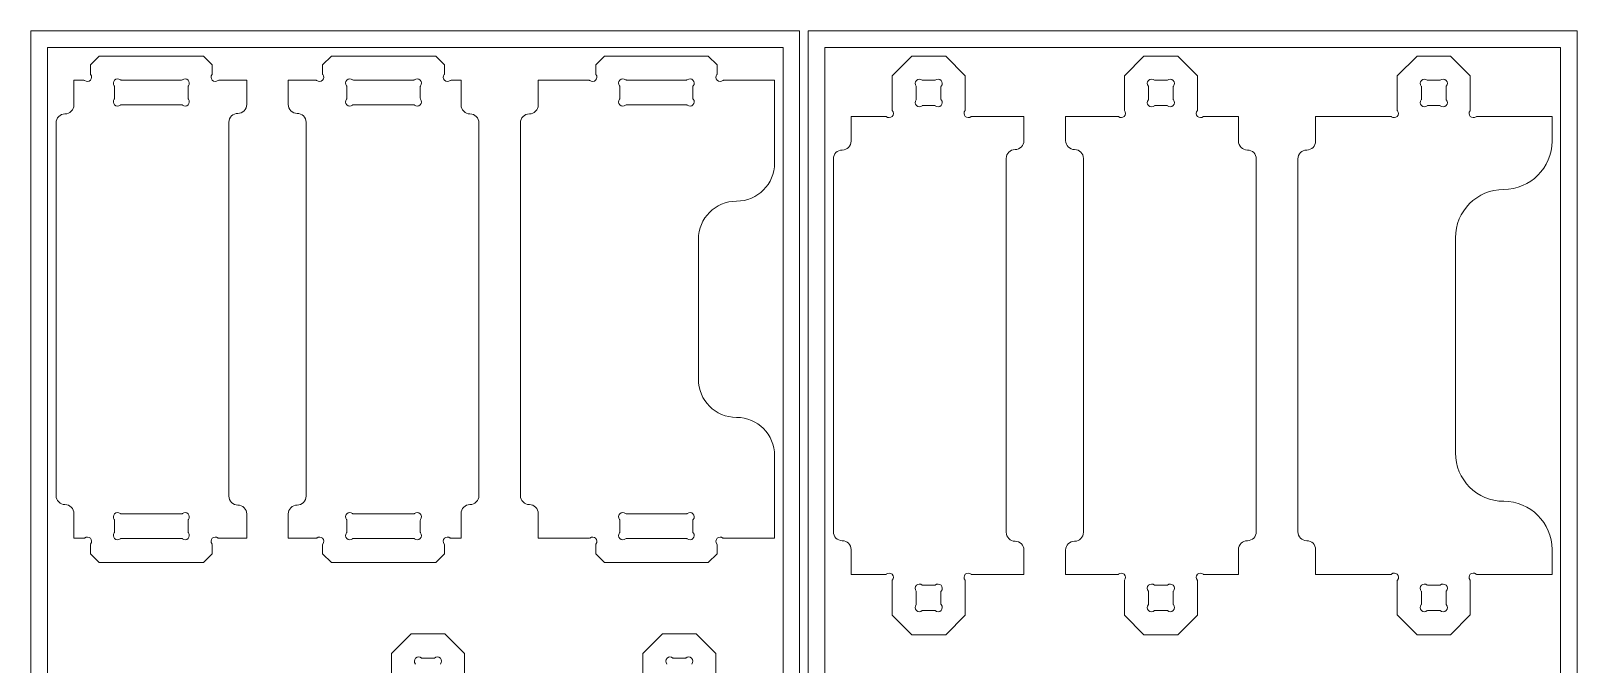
# Model space of a CAD drawing. Header units: millimetres. Extents: x 0 to 2440, y 0 to 1220.
# Drawn here: x 0 to 1217, y 722 to 1220 of the extents above; entities that cross this region are included whole.
import ezdxf

# ---------------------------------------------------------------- set-up
doc = ezdxf.new("R2010")
doc.units = ezdxf.units.MM

msp = doc.modelspace()

# ---------------------------------------------------------------- linework, layer by layer
at = {"color": 7, "linetype": 'Continuous', "lineweight": 15}
for p, q in [((604.9, 1220), (0, 1220)), ((0, 1220), (0, 0)), ((604.9, 0), (604.9, 1220)), ((1216.6, 1220), (611.7, 1220)), ((611.7, 1220), (611.7, 0)), ((1216.6, 0), (1216.6, 1220)), ((591.9, 1207), (13, 1207)), ((13, 1207), (13, 13)), ((591.9, 13), (591.9, 1207)), ((1203.6, 1207), (624.7, 1207)), ((624.7, 1207), (624.7, 13)), ((1203.6, 13), (1203.6, 1207)), ((46.8, 1193.3), (53.8, 1200.3)), ((46.8, 1186.3), (46.8, 1193.3)), ((53.8, 1200.3), (135.8, 1200.3)), ((135.8, 1200.3), (142.7, 1193.3)), ((142.7, 1193.3), (142.7, 1186.3)), ((236.5, 1200.3), (229.5, 1193.3)), ((229.5, 1193.3), (229.5, 1186.3)), ((318.5, 1200.3), (236.5, 1200.3)), ((325.4, 1193.3), (318.5, 1200.3)), ((325.4, 1186.3), (325.4, 1193.3)), ((444.4, 1193.3), (451.4, 1200.3)), ((444.4, 1186.3), (444.4, 1193.3)), ((451.4, 1200.3), (533, 1200.3)), ((533, 1200.3), (540, 1193.3)), ((540, 1193.3), (540, 1186.3)), ((677.7, 1184.8), (693.1, 1200.3)), ((693.1, 1200.3), (719.8, 1200.3)), ((719.8, 1200.3), (735.2, 1184.8)), ((875.8, 1200.3), (860.4, 1184.8)), ((902.5, 1200.3), (875.8, 1200.3)), ((917.9, 1184.8), (902.5, 1200.3)), ((1075.1, 1184.6), (1090.8, 1200.3)), ((1090.8, 1200.3), (1117, 1200.3)), ((1117, 1200.3), (1132.6, 1184.6)), ((33.8, 1181.2), (41.7, 1181.2)), ((33.8, 1161.8), (33.8, 1181.2)), ((71, 1181.4), (118.6, 1181.4)), ((147.8, 1181.2), (169.8, 1181.2)), ((169.8, 1181.2), (169.8, 1162.2)), ((224.4, 1181.2), (202.5, 1181.2)), ((202.5, 1181.2), (202.5, 1162.2)), ((301.3, 1181.4), (253.7, 1181.4)), ((338.5, 1181.2), (330.6, 1181.2)), ((338.5, 1161.8), (338.5, 1181.2)), ((399.2, 1181.2), (439.3, 1181.2)), ((399.2, 1161.8), (399.2, 1181.2)), ((468.6, 1181.4), (515.8, 1181.4)), ((545.1, 1181.2), (585.2, 1181.2)), ((585.2, 1181.2), (585.2, 1116.2)), ((677.7, 1157.7), (677.7, 1184.8)), ((701.6, 1181.2), (711.2, 1181.2)), ((735.2, 1184.8), (735.2, 1157.7)), ((860.4, 1184.8), (860.4, 1157.7)), ((894, 1181.2), (884.4, 1181.2)), ((917.9, 1157.7), (917.9, 1184.8)), ((1075.1, 1157.9), (1075.1, 1184.6)), ((1099.1, 1181.2), (1108.7, 1181.2)), ((1132.6, 1184.6), (1132.6, 1157.9)), ((65.8, 1167.1), (65.8, 1176.3)), ((123.7, 1176.3), (123.7, 1167.1)), ((248.6, 1176.3), (248.6, 1167.1)), ((306.4, 1167.1), (306.4, 1176.3)), ((463.4, 1167.1), (463.4, 1176.3)), ((520.9, 1176.3), (520.9, 1167.1)), ((696.7, 1166.2), (696.7, 1176.3)), ((716.1, 1176.3), (716.1, 1166.2)), ((879.5, 1176.3), (879.5, 1166.2)), ((898.9, 1166.2), (898.9, 1176.3)), ((1094.2, 1166.2), (1094.2, 1176.3)), ((1113.6, 1176.3), (1113.6, 1166.2)), ((118.6, 1162), (71, 1162)), ((253.7, 1162), (301.3, 1162)), ((515.8, 1162), (468.6, 1162)), ((711.2, 1161.4), (701.6, 1161.4)), ((884.4, 1161.4), (894, 1161.4)), ((1108.7, 1161.4), (1099.1, 1161.4)), ((19.8, 1147.8), (19.8, 854.7)), ((155.8, 854.3), (155.8, 1148.2)), ((216.5, 1148.2), (216.5, 854.3)), ((352.5, 854.7), (352.5, 1147.8)), ((385.2, 1147.8), (385.2, 854.7)), ((645.4, 1152.8), (672.8, 1152.8)), ((645.4, 1133.4), (645.4, 1152.8)), ((740.1, 1152.8), (781.4, 1152.8)), ((781.4, 1152.8), (781.4, 1133.8)), ((855.5, 1152.8), (814.2, 1152.8)), ((814.2, 1152.8), (814.2, 1133.8)), ((950.2, 1152.8), (922.8, 1152.8)), ((950.2, 1133.4), (950.2, 1152.8)), ((1010.9, 1152.8), (1070, 1152.8)), ((1010.9, 1133.4), (1010.9, 1152.8)), ((1137.7, 1152.8), (1196.9, 1152.8)), ((1196.9, 1152.8), (1196.9, 1133.4)), ((631.4, 1119.4), (631.4, 826.3)), ((767.4, 825.9), (767.4, 1119.8)), ((828.2, 1119.8), (828.2, 825.9)), ((964.2, 826.3), (964.2, 1119.4)), ((996.9, 1119.4), (996.9, 826.3)), ((525.2, 946.2), (525.2, 1056.2)), ((1120.9, 888.3), (1120.9, 1057.4)), ((585.2, 821.2), (585.2, 886.2)), ((33.8, 840.7), (33.8, 821.2)), ((118.6, 840.4), (71, 840.4)), ((169.8, 821.2), (169.8, 840.3)), ((202.5, 821.2), (202.5, 840.3)), ((253.7, 840.4), (301.3, 840.4)), ((338.5, 840.7), (338.5, 821.2)), ((399.2, 840.7), (399.2, 821.2)), ((515.8, 840.4), (468.6, 840.4)), ((65.8, 835.3), (65.8, 826.1)), ((123.7, 826.1), (123.7, 835.3)), ((248.6, 826.1), (248.6, 835.3)), ((306.4, 835.3), (306.4, 826.1)), ((463.4, 835.3), (463.4, 826.1)), ((520.9, 826.1), (520.9, 835.3)), ((33.8, 821.2), (41.7, 821.2)), ((46.8, 816.1), (46.8, 809.1)), ((71, 821), (118.6, 821)), ((142.7, 809.1), (142.7, 816.1)), ((147.8, 821.2), (169.8, 821.2)), ((224.4, 821.2), (202.5, 821.2)), ((229.5, 809.1), (229.5, 816.1)), ((301.3, 821), (253.7, 821)), ((325.4, 816.1), (325.4, 809.1)), ((338.5, 821.2), (330.6, 821.2)), ((399.2, 821.2), (439.3, 821.2)), ((444.4, 816.1), (444.4, 809.1)), ((468.6, 821), (515.8, 821)), ((540, 809.1), (540, 816.1)), ((545.1, 821.2), (585.2, 821.2)), ((46.8, 809.1), (53.8, 802.2)), ((135.8, 802.2), (142.7, 809.1)), ((236.5, 802.2), (229.5, 809.1)), ((325.4, 809.1), (318.5, 802.2)), ((444.4, 809.1), (451.4, 802.2)), ((533, 802.2), (540, 809.1)), ((645.4, 812.3), (645.4, 792.8)), ((781.4, 792.8), (781.4, 811.9)), ((814.2, 792.8), (814.2, 811.9)), ((950.2, 812.3), (950.2, 792.8)), ((1010.9, 812.3), (1010.9, 792.8)), ((1196.9, 792.8), (1196.9, 812.3)), ((53.8, 802.2), (135.8, 802.2)), ((318.5, 802.2), (236.5, 802.2)), ((451.4, 802.2), (533, 802.2)), ((645.4, 792.8), (672.8, 792.8)), ((740.1, 792.8), (781.4, 792.8)), ((855.5, 792.8), (814.2, 792.8)), ((950.2, 792.8), (922.8, 792.8)), ((1010.9, 792.8), (1070, 792.8)), ((1137.7, 792.8), (1196.9, 792.8)), ((677.7, 787.9), (677.7, 760.8)), ((696.7, 779.4), (696.7, 769.3)), ((711.2, 784.3), (701.6, 784.3)), ((716.1, 769.3), (716.1, 779.4)), ((735.2, 760.8), (735.2, 787.9)), ((860.4, 760.8), (860.4, 787.9)), ((879.5, 769.3), (879.5, 779.4)), ((884.4, 784.3), (894, 784.3)), ((898.9, 779.4), (898.9, 769.3)), ((917.9, 787.9), (917.9, 760.8)), ((1075.1, 787.7), (1075.1, 761)), ((1094.2, 779.4), (1094.2, 769.3)), ((1108.7, 784.3), (1099.1, 784.3)), ((1113.6, 769.3), (1113.6, 779.4)), ((1132.6, 761), (1132.6, 787.7)), ((677.7, 760.8), (693.1, 745.4)), ((701.6, 764.5), (711.2, 764.5)), ((719.8, 745.4), (735.2, 760.8)), ((875.8, 745.4), (860.4, 760.8)), ((894, 764.5), (884.4, 764.5)), ((917.9, 760.8), (902.5, 745.4)), ((1075.1, 761), (1090.8, 745.4)), ((1099.1, 764.5), (1108.7, 764.5)), ((1117, 745.4), (1132.6, 761)), ((283.7, 730.6), (299.1, 746)), ((299.1, 746), (325.8, 746)), ((325.8, 746), (341.2, 730.6)), ((481.4, 730.6), (496.9, 746)), ((496.9, 746), (523.5, 746)), ((523.5, 746), (538.9, 730.6)), ((693.1, 745.4), (719.8, 745.4)), ((902.5, 745.4), (875.8, 745.4)), ((1090.8, 745.4), (1117, 745.4)), ((283.7, 703.5), (283.7, 730.6)), ((341.2, 730.6), (341.2, 703.5)), ((481.4, 703.5), (481.4, 730.6)), ((538.9, 730.6), (538.9, 703.5)), ((307.7, 727), (317.3, 727)), ((505.4, 727), (515, 727))]:
    msp.add_line(p, q, dxfattribs=at)
for centre, radius, start, end in [((41.7, 1180.2), 1, 50.7612, 90), ((41.7, 1180.2), 1, 50.7612, 90), ((44.4, 1183.6), 3.35, 230.7612, 39.2388), ((44.4, 1183.6), 3.35, 230.7612, 39.2388), ((47.8, 1186.3), 1, 180, 219.2388), ((47.8, 1186.3), 1, 180, 219.2388), ((68.2, 1179), 3.35, 50.7612, 219.2388), ((68.2, 1179), 3.35, 50.7612, 219.2388), ((71, 1182.4), 1, 230.7612, 270), ((71, 1182.4), 1, 230.7612, 270), ((118.6, 1182.4), 1, 270, 309.2388), ((118.6, 1182.4), 1, 270, 309.2388), ((121.3, 1179), 3.35, 320.7612, 129.2388), ((121.3, 1179), 3.35, 320.7612, 129.2388), ((145.1, 1183.6), 3.35, 140.7612, 309.2388), ((145.1, 1183.6), 3.35, 140.7612, 309.2388), ((141.7, 1186.3), 1, 320.7612, 0), ((141.7, 1186.3), 1, 320.7612, 0), ((147.8, 1180.2), 1, 90, 129.2388), ((147.8, 1180.2), 1, 90, 129.2388), ((224.4, 1180.2), 1, 50.7612, 90), ((224.4, 1180.2), 1, 50.7612, 90), ((227.1, 1183.6), 3.35, 230.7612, 39.2388), ((227.1, 1183.6), 3.35, 230.7612, 39.2388), ((230.5, 1186.3), 1, 180, 219.2388), ((230.5, 1186.3), 1, 180, 219.2388), ((250.9, 1179), 3.35, 50.7612, 219.2388), ((250.9, 1179), 3.35, 50.7612, 219.2388), ((253.7, 1182.4), 1, 230.7612, 270), ((253.7, 1182.4), 1, 230.7612, 270), ((301.3, 1182.4), 1, 270, 309.2388), ((301.3, 1182.4), 1, 270, 309.2388), ((304, 1179), 3.35, 320.7612, 129.2388), ((304, 1179), 3.35, 320.7612, 129.2388), ((327.8, 1183.6), 3.35, 140.7612, 309.2388), ((327.8, 1183.6), 3.35, 140.7612, 309.2388), ((324.4, 1186.3), 1, 320.7612, 0), ((324.4, 1186.3), 1, 320.7612, 0), ((330.6, 1180.2), 1, 90, 129.2388), ((330.6, 1180.2), 1, 90, 129.2388), ((439.3, 1180.2), 1, 50.7612, 90), ((439.3, 1180.2), 1, 50.7612, 90), ((442, 1183.6), 3.35, 230.7612, 39.2388), ((442, 1183.6), 3.35, 230.7612, 39.2388), ((445.4, 1186.3), 1, 180, 219.2388), ((445.4, 1186.3), 1, 180, 219.2388), ((465.8, 1179), 3.35, 50.7612, 219.2388), ((465.8, 1179), 3.35, 50.7612, 219.2388), ((468.6, 1182.4), 1, 230.7612, 270), ((468.6, 1182.4), 1, 230.7612, 270), ((515.8, 1182.4), 1, 270, 309.2388), ((515.8, 1182.4), 1, 270, 309.2388), ((518.6, 1179), 3.35, 320.7612, 129.2388), ((518.6, 1179), 3.35, 320.7612, 129.2388), ((542.4, 1183.6), 3.35, 140.7612, 309.2388), ((542.4, 1183.6), 3.35, 140.7612, 309.2388), ((539, 1186.3), 1, 320.7612, 0), ((539, 1186.3), 1, 320.7612, 0), ((545.1, 1180.2), 1, 90, 129.2388), ((545.1, 1180.2), 1, 90, 129.2388), ((699.1, 1178.8), 3.35, 47.5945, 222.4055), ((699.1, 1178.8), 3.35, 47.5945, 222.4055), ((701.6, 1181.6), 0.4, 227.5945, 270), ((701.6, 1181.6), 0.4, 227.5945, 270), ((711.2, 1181.6), 0.4, 270, 312.4055), ((711.2, 1181.6), 0.4, 270, 312.4055), ((713.8, 1178.8), 3.35, 317.5945, 132.4055), ((713.8, 1178.8), 3.35, 317.5945, 132.4055), ((881.8, 1178.8), 3.35, 47.5945, 222.4055), ((881.8, 1178.8), 3.35, 47.5945, 222.4055), ((884.4, 1181.6), 0.4, 227.5945, 270), ((884.4, 1181.6), 0.4, 227.5945, 270), ((894, 1181.6), 0.4, 270, 312.4055), ((894, 1181.6), 0.4, 270, 312.4055), ((896.5, 1178.8), 3.35, 317.5945, 132.4055), ((896.5, 1178.8), 3.35, 317.5945, 132.4055), ((1096.5, 1178.8), 3.35, 47.5945, 222.4055), ((1096.5, 1178.8), 3.35, 47.5945, 222.4055), ((1099.1, 1181.6), 0.4, 227.5945, 270), ((1099.1, 1181.6), 0.4, 227.5945, 270), ((1108.7, 1181.6), 0.4, 270, 312.4055), ((1108.7, 1181.6), 0.4, 270, 312.4055), ((1111.2, 1178.8), 3.35, 317.5945, 132.4055), ((1111.2, 1178.8), 3.35, 317.5945, 132.4055), ((64.8, 1176.3), 1, 0, 39.2388), ((64.8, 1176.3), 1, 0, 39.2388), ((124.7, 1176.3), 1, 140.7612, 180), ((124.7, 1176.3), 1, 140.7612, 180), ((247.6, 1176.3), 1, 0, 39.2388), ((247.6, 1176.3), 1, 0, 39.2388), ((307.4, 1176.3), 1, 140.7612, 180), ((307.4, 1176.3), 1, 140.7612, 180), ((462.4, 1176.3), 1, 0, 39.2388), ((462.4, 1176.3), 1, 0, 39.2388), ((521.9, 1176.3), 1, 140.7612, 180), ((521.9, 1176.3), 1, 140.7612, 180), ((696.3, 1176.3), 0.4, 0, 42.4055), ((696.3, 1176.3), 0.4, 0, 42.4055), ((716.5, 1176.3), 0.4, 137.5945, 180), ((716.5, 1176.3), 0.4, 137.5945, 180), ((879.1, 1176.3), 0.4, 0, 42.4055), ((879.1, 1176.3), 0.4, 0, 42.4055), ((899.3, 1176.3), 0.4, 137.5945, 180), ((899.3, 1176.3), 0.4, 137.5945, 180), ((1093.8, 1176.3), 0.4, 0, 42.4055), ((1093.8, 1176.3), 0.4, 0, 42.4055), ((1114, 1176.3), 0.4, 137.5945, 180), ((1114, 1176.3), 0.4, 137.5945, 180), ((26.8, 1161.8), 7, 270, 0), ((26.8, 1161.8), 7, 270, 0), ((68.2, 1164.3), 3.35, 140.7612, 309.2388), ((68.2, 1164.3), 3.35, 140.7612, 309.2388), ((64.8, 1167.1), 1, 320.7612, 0), ((64.8, 1167.1), 1, 320.7612, 0), ((71, 1161), 1, 90, 129.2388), ((71, 1161), 1, 90, 129.2388), ((118.6, 1161), 1, 50.7612, 90), ((118.6, 1161), 1, 50.7612, 90), ((121.3, 1164.3), 3.35, 230.7612, 39.2388), ((121.3, 1164.3), 3.35, 230.7612, 39.2388), ((124.7, 1167.1), 1, 180, 219.2388), ((124.7, 1167.1), 1, 180, 219.2388), ((162.8, 1162.2), 7, 270, 0), ((162.8, 1162.2), 7, 270, 0), ((209.5, 1162.2), 7, 180, 270), ((209.5, 1162.2), 7, 180, 270), ((250.9, 1164.3), 3.35, 140.7612, 309.2388), ((250.9, 1164.3), 3.35, 140.7612, 309.2388), ((247.6, 1167.1), 1, 320.7612, 0), ((247.6, 1167.1), 1, 320.7612, 0), ((253.7, 1161), 1, 90, 129.2388), ((253.7, 1161), 1, 90, 129.2388), ((301.3, 1161), 1, 50.7612, 90), ((301.3, 1161), 1, 50.7612, 90), ((304, 1164.3), 3.35, 230.7612, 39.2388), ((304, 1164.3), 3.35, 230.7612, 39.2388), ((307.4, 1167.1), 1, 180, 219.2388), ((307.4, 1167.1), 1, 180, 219.2388), ((345.5, 1161.8), 7, 180, 270), ((345.5, 1161.8), 7, 180, 270), ((392.2, 1161.8), 7, 270, 0), ((392.2, 1161.8), 7, 270, 0), ((465.8, 1164.3), 3.35, 140.7612, 309.2388), ((465.8, 1164.3), 3.35, 140.7612, 309.2388), ((462.4, 1167.1), 1, 320.7612, 0), ((462.4, 1167.1), 1, 320.7612, 0), ((468.6, 1161), 1, 90, 129.2388), ((468.6, 1161), 1, 90, 129.2388), ((515.8, 1161), 1, 50.7612, 90), ((515.8, 1161), 1, 50.7612, 90), ((518.6, 1164.3), 3.34, 230.7612, 39.2388), ((518.6, 1164.3), 3.34, 230.7612, 39.2388), ((521.9, 1167.1), 1, 180, 219.2388), ((521.9, 1167.1), 1, 180, 219.2388), ((675.3, 1155.2), 3.35, 227.5945, 42.4055), ((675.3, 1155.2), 3.35, 227.5945, 42.4055), ((678.1, 1157.7), 0.4, 180, 222.4055), ((678.1, 1157.7), 0.4, 180, 222.4055), ((699.1, 1163.7), 3.35, 137.5945, 312.4055), ((699.1, 1163.7), 3.35, 137.5945, 312.4055), ((696.3, 1166.2), 0.4, 317.5945, 0), ((696.3, 1166.2), 0.4, 317.5945, 0), ((701.6, 1161), 0.4, 90, 132.4055), ((701.6, 1161), 0.4, 90, 132.4055), ((711.2, 1161), 0.4, 47.5945, 90), ((711.2, 1161), 0.4, 47.5945, 90), ((713.8, 1163.7), 3.34, 227.5945, 42.4055), ((713.8, 1163.7), 3.34, 227.5945, 42.4055), ((716.5, 1166.2), 0.4, 180, 222.4055), ((716.5, 1166.2), 0.4, 180, 222.4055), ((737.6, 1155.2), 3.35, 137.5945, 312.4055), ((737.6, 1155.2), 3.35, 137.5945, 312.4055), ((734.8, 1157.7), 0.4, 317.5945, 0), ((734.8, 1157.7), 0.4, 317.5945, 0), ((858, 1155.2), 3.35, 227.5945, 42.4055), ((858, 1155.2), 3.35, 227.5945, 42.4055), ((860.8, 1157.7), 0.4, 180, 222.4055), ((860.8, 1157.7), 0.4, 180, 222.4055), ((881.8, 1163.7), 3.34, 137.5945, 312.4055), ((881.8, 1163.7), 3.34, 137.5945, 312.4055), ((879.1, 1166.2), 0.4, 317.5945, 0), ((879.1, 1166.2), 0.4, 317.5945, 0), ((884.4, 1161), 0.4, 90, 132.4055), ((884.4, 1161), 0.4, 90, 132.4055), ((894, 1161), 0.4, 47.5945, 90), ((894, 1161), 0.4, 47.5945, 90), ((896.5, 1163.7), 3.34, 227.5945, 42.4055), ((896.5, 1163.7), 3.34, 227.5945, 42.4055), ((899.3, 1166.2), 0.4, 180, 222.4055), ((899.3, 1166.2), 0.4, 180, 222.4055), ((920.3, 1155.2), 3.35, 137.5945, 312.4055), ((920.3, 1155.2), 3.35, 137.5945, 312.4055), ((917.5, 1157.7), 0.4, 317.5945, 0), ((917.5, 1157.7), 0.4, 317.5945, 0), ((1072.8, 1155.2), 3.34, 230.7612, 39.2388), ((1072.8, 1155.2), 3.34, 230.7612, 39.2388), ((1076.1, 1157.9), 1, 180, 219.2388), ((1076.1, 1157.9), 1, 180, 219.2388), ((1096.5, 1163.7), 3.35, 137.5945, 312.4055), ((1096.5, 1163.7), 3.35, 137.5945, 312.4055), ((1093.8, 1166.2), 0.4, 317.5945, 0), ((1093.8, 1166.2), 0.4, 317.5945, 0), ((1099.1, 1161), 0.4, 90, 132.4055), ((1099.1, 1161), 0.4, 90, 132.4055), ((1108.7, 1161), 0.4, 47.5945, 90), ((1108.7, 1161), 0.4, 47.5945, 90), ((1111.2, 1163.7), 3.35, 227.5945, 42.4055), ((1111.2, 1163.7), 3.35, 227.5945, 42.4055), ((1114, 1166.2), 0.4, 180, 222.4055), ((1114, 1166.2), 0.4, 180, 222.4055), ((1135, 1155.2), 3.35, 140.7612, 309.2388), ((1135, 1155.2), 3.35, 140.7612, 309.2388), ((1131.6, 1157.9), 1, 320.7612, 0), ((1131.6, 1157.9), 1, 320.7612, 0), ((26.8, 1147.8), 7, 90, 180), ((26.8, 1147.8), 7, 90, 180), ((162.8, 1148.2), 7, 90, 180), ((162.8, 1148.2), 7, 90, 180), ((209.5, 1148.2), 7, 0, 90), ((209.5, 1148.2), 7, 0, 90), ((345.5, 1147.8), 7, 0, 90), ((345.5, 1147.8), 7, 0, 90), ((392.2, 1147.8), 7, 90, 180), ((392.2, 1147.8), 7, 90, 180), ((672.8, 1152.4), 0.4, 47.5945, 90), ((672.8, 1152.4), 0.4, 47.5945, 90), ((740.1, 1152.4), 0.4, 90, 132.4055), ((740.1, 1152.4), 0.4, 90, 132.4055), ((855.5, 1152.4), 0.4, 47.5945, 90), ((855.5, 1152.4), 0.4, 47.5945, 90), ((922.8, 1152.4), 0.4, 90, 132.4055), ((922.8, 1152.4), 0.4, 90, 132.4055), ((1070, 1151.8), 1, 50.7612, 90), ((1070, 1151.8), 1, 50.7612, 90), ((1137.7, 1151.8), 1, 90, 129.2388), ((1137.7, 1151.8), 1, 90, 129.2388), ((638.4, 1133.4), 7, 270, 0), ((638.4, 1133.4), 7, 270, 0), ((774.4, 1133.8), 7, 270, 0), ((774.4, 1133.8), 7, 270, 0), ((821.2, 1133.8), 7, 180, 270), ((821.2, 1133.8), 7, 180, 270), ((957.2, 1133.4), 7, 180, 270), ((957.2, 1133.4), 7, 180, 270), ((1003.9, 1133.4), 7, 270, 0), ((1003.9, 1133.4), 7, 270, 0), ((1158.9, 1133.4), 38, 270, 0), ((1158.9, 1133.4), 38, 270, 0), ((638.4, 1119.4), 7, 90, 180), ((638.4, 1119.4), 7, 90, 180), ((774.4, 1119.8), 7, 90, 180), ((774.4, 1119.8), 7, 90, 180), ((821.2, 1119.8), 7, 0, 90), ((821.2, 1119.8), 7, 0, 90), ((957.2, 1119.4), 7, 0, 90), ((957.2, 1119.4), 7, 0, 90), ((1003.9, 1119.4), 7, 90, 180), ((1003.9, 1119.4), 7, 90, 180), ((555.2, 1116.2), 30, 270, 0), ((555.2, 1116.2), 30, 270, 0), ((1158.9, 1057.4), 38, 90, 180), ((1158.9, 1057.4), 38, 90, 180), ((555.2, 1056.2), 30, 90, 180), ((555.2, 1056.2), 30, 90, 180), ((555.2, 946.2), 30, 180, 270), ((555.2, 946.2), 30, 180, 270), ((555.2, 886.2), 30, 0, 90), ((555.2, 886.2), 30, 0, 90), ((1158.9, 888.3), 38, 180, 270), ((1158.9, 888.3), 38, 180, 270), ((26.8, 854.7), 7, 180, 270), ((26.8, 854.7), 7, 180, 270), ((162.8, 854.3), 7, 180, 270), ((162.8, 854.3), 7, 180, 270), ((209.5, 854.3), 7, 270, 0), ((209.5, 854.3), 7, 270, 0), ((345.5, 854.7), 7, 270, 0), ((345.5, 854.7), 7, 270, 0), ((392.2, 854.7), 7, 180, 270), ((392.2, 854.7), 7, 180, 270), ((26.8, 840.7), 7, 0, 90), ((26.8, 840.7), 7, 0, 90), ((68.2, 838.1), 3.34, 50.7612, 219.2388), ((68.2, 838.1), 3.34, 50.7612, 219.2388), ((71, 841.4), 1, 230.7612, 270), ((71, 841.4), 1, 230.7612, 270), ((118.6, 841.4), 1, 270, 309.2388), ((118.6, 841.4), 1, 270, 309.2388), ((121.3, 838.1), 3.34, 320.7612, 129.2388), ((121.3, 838.1), 3.34, 320.7612, 129.2388), ((162.8, 840.3), 7, 0, 90), ((162.8, 840.3), 7, 0, 90), ((209.5, 840.3), 7, 90, 180), ((209.5, 840.3), 7, 90, 180), ((250.9, 838.1), 3.34, 50.7612, 219.2388), ((250.9, 838.1), 3.34, 50.7612, 219.2388), ((253.7, 841.4), 1, 230.7612, 270), ((253.7, 841.4), 1, 230.7612, 270), ((301.3, 841.4), 1, 270, 309.2388), ((301.3, 841.4), 1, 270, 309.2388), ((304, 838.1), 3.34, 320.7612, 129.2388), ((304, 838.1), 3.34, 320.7612, 129.2388), ((345.5, 840.7), 7, 90, 180), ((345.5, 840.7), 7, 90, 180), ((392.2, 840.7), 7, 0, 90), ((392.2, 840.7), 7, 0, 90), ((465.8, 838.1), 3.35, 50.7612, 219.2388), ((465.8, 838.1), 3.35, 50.7612, 219.2388), ((468.6, 841.4), 1, 230.7612, 270), ((468.6, 841.4), 1, 230.7612, 270), ((515.8, 841.4), 1, 270, 309.2388), ((515.8, 841.4), 1, 270, 309.2388), ((518.6, 838.1), 3.35, 320.7612, 129.2388), ((518.6, 838.1), 3.35, 320.7612, 129.2388), ((1158.9, 812.3), 38, 0, 90), ((1158.9, 812.3), 38, 0, 90), ((64.8, 835.3), 1, 0, 39.2388), ((64.8, 835.3), 1, 0, 39.2388), ((124.7, 835.3), 1, 140.7612, 180), ((124.7, 835.3), 1, 140.7612, 180), ((247.6, 835.3), 1, 0, 39.2388), ((247.6, 835.3), 1, 0, 39.2388), ((307.4, 835.3), 1, 140.7612, 180), ((307.4, 835.3), 1, 140.7612, 180), ((462.4, 835.3), 1, 0, 39.2388), ((462.4, 835.3), 1, 0, 39.2388), ((521.9, 835.3), 1, 140.7612, 180), ((521.9, 835.3), 1, 140.7612, 180), ((41.7, 822.2), 1, 270, 309.2388), ((41.7, 822.2), 1, 270, 309.2388), ((44.4, 818.8), 3.34, 320.7612, 129.2388), ((44.4, 818.8), 3.34, 320.7612, 129.2388), ((47.8, 816.1), 1, 140.7612, 180), ((47.8, 816.1), 1, 140.7612, 180), ((68.2, 823.4), 3.35, 140.7612, 309.2388), ((68.2, 823.4), 3.35, 140.7612, 309.2388), ((64.8, 826.1), 1, 320.7612, 0), ((64.8, 826.1), 1, 320.7612, 0), ((71, 820), 1, 90, 129.2388), ((71, 820), 1, 90, 129.2388), ((118.6, 820), 1, 50.7612, 90), ((118.6, 820), 1, 50.7612, 90), ((121.3, 823.4), 3.34, 230.7612, 39.2388), ((121.3, 823.4), 3.34, 230.7612, 39.2388), ((124.7, 826.1), 1, 180, 219.2388), ((124.7, 826.1), 1, 180, 219.2388), ((145.1, 818.8), 3.34, 50.7612, 219.2388), ((145.1, 818.8), 3.34, 50.7612, 219.2388), ((141.7, 816.1), 1, 0, 39.2388), ((141.7, 816.1), 1, 0, 39.2388), ((147.8, 822.2), 1, 230.7612, 270), ((147.8, 822.2), 1, 230.7612, 270), ((224.4, 822.2), 1, 270, 309.2388), ((224.4, 822.2), 1, 270, 309.2388), ((227.1, 818.8), 3.34, 320.7612, 129.2388), ((227.1, 818.8), 3.34, 320.7612, 129.2388), ((230.5, 816.1), 1, 140.7612, 180), ((230.5, 816.1), 1, 140.7612, 180), ((250.9, 823.4), 3.35, 140.7612, 309.2388), ((250.9, 823.4), 3.35, 140.7612, 309.2388), ((247.6, 826.1), 1, 320.7612, 0), ((247.6, 826.1), 1, 320.7612, 0), ((253.7, 820), 1, 90, 129.2388), ((253.7, 820), 1, 90, 129.2388), ((301.3, 820), 1, 50.7612, 90), ((301.3, 820), 1, 50.7612, 90), ((304, 823.4), 3.35, 230.7612, 39.2388), ((304, 823.4), 3.35, 230.7612, 39.2388), ((307.4, 826.1), 1, 180, 219.2388), ((307.4, 826.1), 1, 180, 219.2388), ((327.8, 818.8), 3.35, 50.7612, 219.2388), ((327.8, 818.8), 3.35, 50.7612, 219.2388), ((324.4, 816.1), 1, 0, 39.2388), ((324.4, 816.1), 1, 0, 39.2388), ((330.6, 822.2), 1, 230.7612, 270), ((330.6, 822.2), 1, 230.7612, 270), ((439.3, 822.2), 1, 270, 309.2388), ((439.3, 822.2), 1, 270, 309.2388), ((442, 818.8), 3.34, 320.7612, 129.2388), ((442, 818.8), 3.34, 320.7612, 129.2388), ((445.4, 816.1), 1, 140.7612, 180), ((445.4, 816.1), 1, 140.7612, 180), ((465.8, 823.4), 3.35, 140.7612, 309.2388), ((465.8, 823.4), 3.35, 140.7612, 309.2388), ((462.4, 826.1), 1, 320.7612, 0), ((462.4, 826.1), 1, 320.7612, 0), ((468.6, 820), 1, 90, 129.2388), ((468.6, 820), 1, 90, 129.2388), ((515.8, 820), 1, 50.7612, 90), ((515.8, 820), 1, 50.7612, 90), ((518.6, 823.4), 3.35, 230.7612, 39.2388), ((518.6, 823.4), 3.35, 230.7612, 39.2388), ((521.9, 826.1), 1, 180, 219.2388), ((521.9, 826.1), 1, 180, 219.2388), ((542.4, 818.8), 3.34, 50.7612, 219.2388), ((542.4, 818.8), 3.34, 50.7612, 219.2388), ((539, 816.1), 1, 0, 39.2388), ((539, 816.1), 1, 0, 39.2388), ((545.1, 822.2), 1, 230.7612, 270), ((545.1, 822.2), 1, 230.7612, 270), ((638.4, 826.3), 7, 180, 270), ((638.4, 826.3), 7, 180, 270), ((638.4, 812.3), 7, 0, 90), ((638.4, 812.3), 7, 0, 90), ((774.4, 825.9), 7, 180, 270), ((774.4, 825.9), 7, 180, 270), ((774.4, 811.9), 7, 0, 90), ((774.4, 811.9), 7, 0, 90), ((821.2, 811.9), 7, 90, 180), ((821.2, 811.9), 7, 90, 180), ((821.2, 825.9), 7, 270, 0), ((821.2, 825.9), 7, 270, 0), ((957.2, 812.3), 7, 90, 180), ((957.2, 812.3), 7, 90, 180), ((957.2, 826.3), 7, 270, 0), ((957.2, 826.3), 7, 270, 0), ((1003.9, 826.3), 7, 180, 270), ((1003.9, 826.3), 7, 180, 270), ((1003.9, 812.3), 7, 0, 90), ((1003.9, 812.3), 7, 0, 90), ((672.8, 793.2), 0.4, 270, 312.4055), ((672.8, 793.2), 0.4, 270, 312.4055), ((675.3, 790.5), 3.35, 317.5945, 132.4055), ((675.3, 790.5), 3.35, 317.5945, 132.4055), ((737.6, 790.5), 3.35, 47.5945, 222.4055), ((737.6, 790.5), 3.35, 47.5945, 222.4055), ((740.1, 793.2), 0.4, 227.5945, 270), ((740.1, 793.2), 0.4, 227.5945, 270), ((855.5, 793.2), 0.4, 270, 312.4055), ((855.5, 793.2), 0.4, 270, 312.4055), ((858, 790.5), 3.35, 317.5945, 132.4055), ((858, 790.5), 3.35, 317.5945, 132.4055), ((920.3, 790.5), 3.35, 47.5945, 222.4055), ((920.3, 790.5), 3.35, 47.5945, 222.4055), ((922.8, 793.2), 0.4, 227.5945, 270), ((922.8, 793.2), 0.4, 227.5945, 270), ((1070, 793.8), 1, 270, 309.2388), ((1070, 793.8), 1, 270, 309.2388), ((1072.8, 790.5), 3.35, 320.7612, 129.2388), ((1072.8, 790.5), 3.35, 320.7612, 129.2388), ((1135, 790.5), 3.35, 50.7612, 219.2388), ((1135, 790.5), 3.35, 50.7612, 219.2388), ((1137.7, 793.8), 1, 230.7612, 270), ((1137.7, 793.8), 1, 230.7612, 270), ((678.1, 787.9), 0.4, 137.5945, 180), ((678.1, 787.9), 0.4, 137.5945, 180), ((699.1, 781.9), 3.35, 47.5945, 222.4055), ((699.1, 781.9), 3.35, 47.5945, 222.4055), ((696.3, 779.4), 0.4, 0, 42.4055), ((696.3, 779.4), 0.4, 0, 42.4055), ((701.6, 784.7), 0.4, 227.5945, 270), ((701.6, 784.7), 0.4, 227.5945, 270), ((711.2, 784.7), 0.4, 270, 312.4055), ((711.2, 784.7), 0.4, 270, 312.4055), ((713.8, 781.9), 3.34, 317.5945, 132.4055), ((713.8, 781.9), 3.34, 317.5945, 132.4055), ((716.5, 779.4), 0.4, 137.5945, 180), ((716.5, 779.4), 0.4, 137.5945, 180), ((734.8, 787.9), 0.4, 0, 42.4055), ((734.8, 787.9), 0.4, 0, 42.4055), ((860.8, 787.9), 0.4, 137.5945, 180), ((860.8, 787.9), 0.4, 137.5945, 180), ((881.8, 781.9), 3.35, 47.5945, 222.4055), ((881.8, 781.9), 3.35, 47.5945, 222.4055), ((879.1, 779.4), 0.4, 0, 42.4055), ((879.1, 779.4), 0.4, 0, 42.4055), ((884.4, 784.7), 0.4, 227.5945, 270), ((884.4, 784.7), 0.4, 227.5945, 270), ((894, 784.7), 0.4, 270, 312.4055), ((894, 784.7), 0.4, 270, 312.4055), ((896.5, 781.9), 3.35, 317.5945, 132.4055), ((896.5, 781.9), 3.35, 317.5945, 132.4055), ((899.3, 779.4), 0.4, 137.5945, 180), ((899.3, 779.4), 0.4, 137.5945, 180), ((917.5, 787.9), 0.4, 0, 42.4055), ((917.5, 787.9), 0.4, 0, 42.4055), ((1076.1, 787.7), 1, 140.7612, 180), ((1076.1, 787.7), 1, 140.7612, 180), ((1096.5, 781.9), 3.34, 47.5945, 222.4055), ((1096.5, 781.9), 3.34, 47.5945, 222.4055), ((1093.8, 779.4), 0.4, 0, 42.4055), ((1093.8, 779.4), 0.4, 0, 42.4055), ((1099.1, 784.7), 0.4, 227.5945, 270), ((1099.1, 784.7), 0.4, 227.5945, 270), ((1108.7, 784.7), 0.4, 270, 312.4055), ((1108.7, 784.7), 0.4, 270, 312.4055), ((1111.2, 781.9), 3.35, 317.5945, 132.4055), ((1111.2, 781.9), 3.35, 317.5945, 132.4055), ((1114, 779.4), 0.4, 137.5945, 180), ((1114, 779.4), 0.4, 137.5945, 180), ((1131.6, 787.7), 1, 0, 39.2388), ((1131.6, 787.7), 1, 0, 39.2388), ((699.1, 766.8), 3.35, 137.5945, 312.4055), ((699.1, 766.8), 3.35, 137.5945, 312.4055), ((696.3, 769.3), 0.4, 317.5945, 0), ((696.3, 769.3), 0.4, 317.5945, 0), ((713.8, 766.8), 3.35, 227.5945, 42.4055), ((713.8, 766.8), 3.35, 227.5945, 42.4055), ((716.5, 769.3), 0.4, 180, 222.4055), ((716.5, 769.3), 0.4, 180, 222.4055), ((881.8, 766.8), 3.34, 137.5945, 312.4055), ((881.8, 766.8), 3.34, 137.5945, 312.4055), ((879.1, 769.3), 0.4, 317.5945, 0), ((879.1, 769.3), 0.4, 317.5945, 0), ((896.5, 766.8), 3.35, 227.5945, 42.4055), ((896.5, 766.8), 3.35, 227.5945, 42.4055), ((899.3, 769.3), 0.4, 180, 222.4055), ((899.3, 769.3), 0.4, 180, 222.4055), ((1096.5, 766.8), 3.35, 137.5945, 312.4055), ((1096.5, 766.8), 3.35, 137.5945, 312.4055), ((1093.8, 769.3), 0.4, 317.5945, 0), ((1093.8, 769.3), 0.4, 317.5945, 0), ((1111.2, 766.8), 3.35, 227.5945, 42.4055), ((1111.2, 766.8), 3.35, 227.5945, 42.4055), ((1114, 769.3), 0.4, 180, 222.4055), ((1114, 769.3), 0.4, 180, 222.4055), ((701.6, 764.1), 0.4, 90, 132.4055), ((701.6, 764.1), 0.4, 90, 132.4055), ((711.2, 764.1), 0.4, 47.5945, 90), ((711.2, 764.1), 0.4, 47.5945, 90), ((884.4, 764.1), 0.4, 90, 132.4055), ((884.4, 764.1), 0.4, 90, 132.4055), ((894, 764.1), 0.4, 47.5945, 90), ((894, 764.1), 0.4, 47.5945, 90), ((1099.1, 764.1), 0.4, 90, 132.4055), ((1099.1, 764.1), 0.4, 90, 132.4055), ((1108.7, 764.1), 0.4, 47.5945, 90), ((1108.7, 764.1), 0.4, 47.5945, 90), ((305.1, 724.6), 3.35, 47.5945, 222.4055), ((305.1, 724.6), 3.35, 47.5945, 222.4055), ((307.7, 727.4), 0.4, 227.5945, 270), ((307.7, 727.4), 0.4, 227.5945, 270), ((317.3, 727.4), 0.4, 270, 312.4055), ((317.3, 727.4), 0.4, 270, 312.4055), ((319.8, 724.6), 3.34, 317.5945, 132.4055), ((319.8, 724.6), 3.34, 317.5945, 132.4055), ((502.9, 724.6), 3.35, 47.5945, 222.4055), ((502.9, 724.6), 3.35, 47.5945, 222.4055), ((505.4, 727.4), 0.4, 227.5945, 270), ((505.4, 727.4), 0.4, 227.5945, 270), ((515, 727.4), 0.4, 270, 312.4055), ((515, 727.4), 0.4, 270, 312.4055), ((517.5, 724.6), 3.34, 317.5945, 132.4055), ((517.5, 724.6), 3.34, 317.5945, 132.4055)]:
    msp.add_arc(centre, radius, start, end, dxfattribs=at)

doc.saveas('drawing.dxf')
